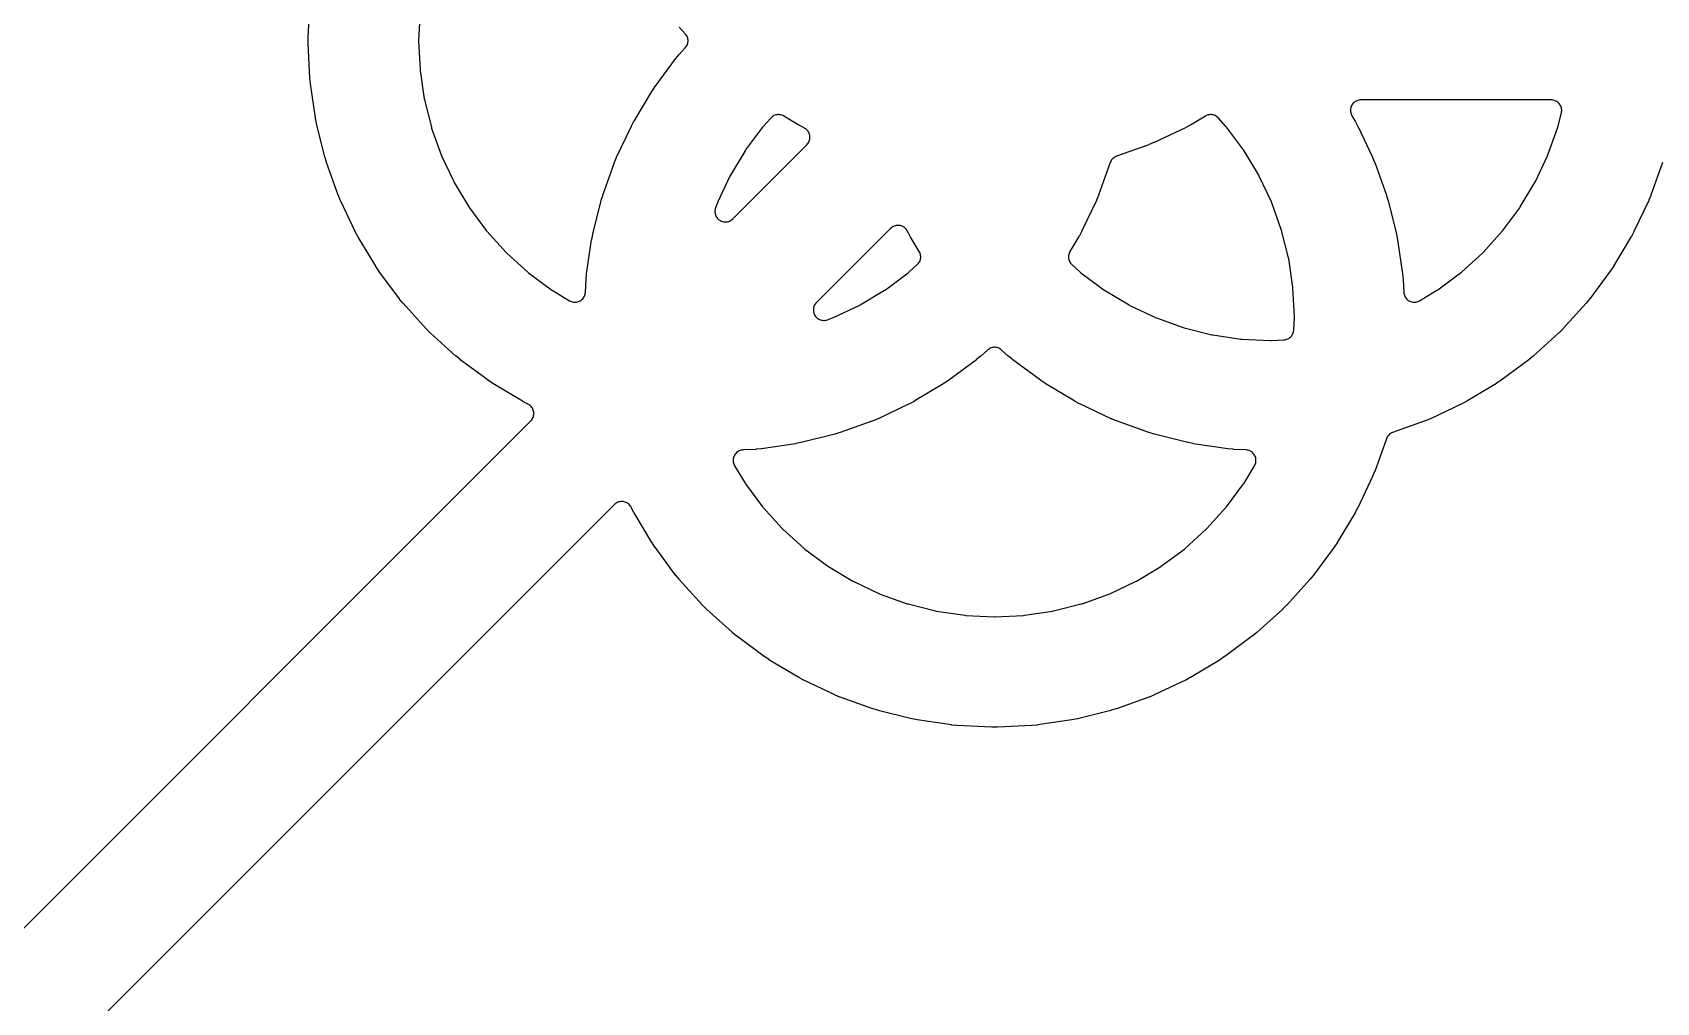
# Model space of a CAD drawing. Header units: millimetres. Extents: x -94 to 94, y -94 to 94.
# Drawn here: x -62.73 to -23.84, y -62.72 to -39.49 of the extents above; entities that cross this region are included whole.
import ezdxf

# ---------------------------------------------------------------- set-up
doc = ezdxf.new("R2010")
doc.units = ezdxf.units.MM
doc.layers.add('CUT_INNER', color=6, linetype='Continuous')

msp = doc.modelspace()

# ---------------------------------------------------------------- linework, layer by layer
at = {"layer": 'CUT_INNER'}
for points in [[(-64.295, -62.2904), (-50.7992, -48.7946), (-50.7823, -48.7759), (-50.7674, -48.7556), (-50.7546, -48.7339), (-50.7441, -48.7111), (-50.7359, -48.6873), (-50.7301, -48.6628), (-50.7268, -48.6378), (-50.7261, -48.6126), (-50.7278, -48.5875), (-50.7322, -48.5627), (-50.7389, -48.5385), (-50.7481, -48.515), (-50.7596, -48.4926), (-50.7733, -48.4715), (-50.789, -48.4518), (-50.8067, -48.4339), (-50.826, -48.4178), (-50.8469, -48.4037), (-50.8691, -48.3918), (-50.8771, -48.388), (-50.8826, -48.3853), (-50.9917, -48.327), (-50.997, -48.3239), (-51.7077, -47.898), (-51.7128, -47.8947), (-51.8157, -47.826), (-51.8207, -47.8225), (-52.4862, -47.3289), (-52.491, -47.3252), (-52.5866, -47.2467), (-52.5913, -47.2427), (-53.2051, -46.6863), (-53.2096, -46.6821), (-53.2971, -46.5946), (-53.3013, -46.5901), (-53.8577, -45.9763), (-53.8617, -45.9716), (-53.9402, -45.876), (-53.9439, -45.8712), (-54.4375, -45.2057), (-54.441, -45.2007), (-54.5097, -45.0978), (-54.513, -45.0927), (-54.9389, -44.382), (-54.942, -44.3767), (-55.0003, -44.2676), (-55.003, -44.2621), (-55.3573, -43.5132), (-55.3597, -43.5075), (-55.4071, -43.3933), (-55.4093, -43.3875), (-55.6884, -42.6075), (-55.6903, -42.6016), (-55.7262, -42.4833), (-55.7279, -42.4774), (-55.9292, -41.6737), (-55.9305, -41.6677), (-55.9547, -41.5464), (-55.9557, -41.5403), (-56.0773, -40.7208), (-56.078, -40.7147), (-56.0902, -40.5916), (-56.0906, -40.5855), (-56.1313, -39.758), (-56.1314, -39.7518), (-56.1314, -39.6282), (-56.1313, -39.622), (-56.0906, -38.7945)], [(-53.4514, -38.9985), (-53.4848, -39.6777), (-53.4848, -39.7023), (-53.4514, -40.3815), (-53.449, -40.406), (-53.3492, -41.0787), (-53.3445, -41.1027), (-53.1792, -41.7624), (-53.1721, -41.7859), (-52.943, -42.4263), (-52.9336, -42.4489), (-52.6428, -43.0637), (-52.6312, -43.0854), (-52.2816, -43.6687), (-52.268, -43.6891), (-51.8628, -44.2353), (-51.8473, -44.2543), (-51.3906, -44.7582), (-51.3732, -44.7756), (-50.8693, -45.2323), (-50.8503, -45.2478), (-50.3041, -45.653), (-50.2837, -45.6666), (-49.8687, -45.9153), (-49.8471, -45.9269), (-49.8244, -45.9363), (-49.801, -45.9434), (-49.7769, -45.9482), (-49.7525, -45.9506), (-49.728, -45.9506), (-49.7035, -45.9482), (-49.6795, -45.9434), (-49.656, -45.9363), (-49.6333, -45.9269), (-49.6117, -45.9153), (-49.5913, -45.9017), (-49.5723, -45.8861), (-49.555, -45.8688), (-49.5394, -45.8498), (-49.5258, -45.8294), (-49.5142, -45.8078), (-49.5048, -45.7851), (-49.4977, -45.7616), (-49.4929, -45.7376), (-49.4905, -45.7131), (-49.4756, -45.4095), (-49.4752, -45.4034), (-49.463, -45.2803), (-49.4623, -45.2742), (-49.3407, -44.4547), (-49.3397, -44.4486), (-49.3155, -44.3273), (-49.3142, -44.3213), (-49.1129, -43.5176), (-49.1112, -43.5117), (-49.0753, -43.3934), (-49.0734, -43.3875), (-48.7943, -42.6075), (-48.7921, -42.6017), (-48.7447, -42.4875), (-48.7423, -42.4818), (-48.388, -41.7329), (-48.3853, -41.7274), (-48.327, -41.6183), (-48.3239, -41.613), (-47.898, -40.9023), (-47.8947, -40.8972), (-47.826, -40.7943), (-47.8225, -40.7893), (-47.3289, -40.1238), (-47.3252, -40.119), (-47.2467, -40.0234), (-47.2427, -40.0187), (-47.0969, -39.8579), (-47.0813, -39.8389), (-47.0677, -39.8185), (-47.0561, -39.7969), (-47.0467, -39.7742), (-47.0396, -39.7507), (-47.0348, -39.7267), (-47.0324, -39.7023), (-47.0324, -39.6777), (-47.0348, -39.6533), (-47.0396, -39.6293), (-47.0467, -39.6058), (-47.0561, -39.5831), (-47.0677, -39.5615), (-47.0813, -39.5411), (-47.0969, -39.5221), (-47.2427, -39.3613)], [(-23.6916, -42.6075), (-23.9707, -43.3875), (-23.9729, -43.3933), (-24.0203, -43.5075), (-24.0227, -43.5132), (-24.377, -44.2621), (-24.3797, -44.2676), (-24.438, -44.3767), (-24.4411, -44.382), (-24.867, -45.0927), (-24.8703, -45.0978), (-24.939, -45.2007), (-24.9425, -45.2057), (-25.4361, -45.8712), (-25.4398, -45.876), (-25.5183, -45.9716), (-25.5223, -45.9763), (-26.0787, -46.5901), (-26.0829, -46.5946), (-26.1704, -46.6821), (-26.1749, -46.6863), (-26.7887, -47.2427), (-26.7934, -47.2467), (-26.889, -47.3252), (-26.8938, -47.3289), (-27.5593, -47.8225), (-27.5643, -47.826), (-27.6672, -47.8947), (-27.6723, -47.898), (-28.383, -48.3239), (-28.3883, -48.327), (-28.4974, -48.3853), (-28.5029, -48.388), (-29.2518, -48.7423), (-29.2575, -48.7447), (-29.3717, -48.7921), (-29.3775, -48.7943), (-30.156, -49.0729), (-30.1787, -49.0822), (-30.2003, -49.0938), (-30.2207, -49.1074), (-30.2397, -49.123), (-30.257, -49.1403), (-30.2726, -49.1593), (-30.2862, -49.1797), (-30.2978, -49.2013), (-30.3071, -49.224), (-30.5857, -50.0025), (-30.5879, -50.0083), (-30.6353, -50.1225), (-30.6377, -50.1282), (-30.992, -50.8771), (-30.9947, -50.8826), (-31.053, -50.9917), (-31.0561, -50.997), (-31.482, -51.7077), (-31.4853, -51.7128), (-31.554, -51.8157), (-31.5575, -51.8207), (-32.0511, -52.4862), (-32.0548, -52.491), (-32.1333, -52.5866), (-32.1373, -52.5913), (-32.6937, -53.2051), (-32.6979, -53.2096), (-32.7854, -53.2971), (-32.7899, -53.3013), (-33.4037, -53.8577), (-33.4084, -53.8617), (-33.504, -53.9402), (-33.5088, -53.9439), (-34.1743, -54.4375), (-34.1793, -54.441), (-34.2822, -54.5097), (-34.2873, -54.513), (-34.998, -54.9389), (-35.0033, -54.942), (-35.1124, -55.0003), (-35.1179, -55.003), (-35.8668, -55.3573), (-35.8725, -55.3597), (-35.9867, -55.4071), (-35.9925, -55.4093), (-36.7725, -55.6884), (-36.7784, -55.6903), (-36.8967, -55.7262), (-36.9026, -55.7279), (-37.7063, -55.9292), (-37.7123, -55.9305), (-37.8336, -55.9547), (-37.8397, -55.9557), (-38.6592, -56.0773), (-38.6653, -56.078), (-38.7884, -56.0902), (-38.7945, -56.0906), (-39.622, -56.1313), (-39.6282, -56.1314), (-39.7518, -56.1314), (-39.758, -56.1313), (-40.5855, -56.0906), (-40.5916, -56.0902), (-40.7147, -56.078), (-40.7208, -56.0773), (-41.5403, -55.9557), (-41.5464, -55.9547), (-41.6677, -55.9305), (-41.6737, -55.9292), (-42.4774, -55.7279), (-42.4833, -55.7262), (-42.6016, -55.6903), (-42.6075, -55.6884), (-43.3875, -55.4093), (-43.3933, -55.4071), (-43.5075, -55.3597), (-43.5132, -55.3573), (-44.2621, -55.003), (-44.2676, -55.0003), (-44.3767, -54.942), (-44.382, -54.9389), (-45.0927, -54.513), (-45.0978, -54.5097), (-45.2007, -54.441), (-45.2057, -54.4375), (-45.8712, -53.9439), (-45.876, -53.9402), (-45.9716, -53.8617), (-45.9763, -53.8577), (-46.5901, -53.3013), (-46.5946, -53.2971), (-46.6821, -53.2096), (-46.6863, -53.2051), (-47.2427, -52.5913), (-47.2467, -52.5866), (-47.3252, -52.491), (-47.3289, -52.4862), (-47.8225, -51.8207), (-47.826, -51.8157), (-47.8947, -51.7128), (-47.898, -51.7077), (-48.3239, -50.997), (-48.327, -50.9917), (-48.3853, -50.8826), (-48.388, -50.8771), (-48.3918, -50.8691), (-48.4037, -50.8469), (-48.4178, -50.826), (-48.4339, -50.8067), (-48.4518, -50.789), (-48.4715, -50.7733), (-48.4926, -50.7596), (-48.515, -50.7481), (-48.5385, -50.7389), (-48.5627, -50.7322), (-48.5875, -50.7278), (-48.6126, -50.7261), (-48.6378, -50.7268), (-48.6628, -50.7301), (-48.6873, -50.7359), (-48.7111, -50.7441), (-48.7339, -50.7546), (-48.7556, -50.7674), (-48.7759, -50.7823), (-48.7946, -50.7992), (-62.2904, -64.295)]]:
    msp.add_lwpolyline(points, dxfattribs=at)
for points in [[(-30.6353, -42.4875), (-30.5879, -42.6017), (-30.5857, -42.6075), (-30.3066, -43.3875), (-30.3047, -43.3934), (-30.2688, -43.5117), (-30.2671, -43.5176), (-30.0658, -44.3213), (-30.0645, -44.3273), (-30.0403, -44.4486), (-30.0393, -44.4547), (-29.9177, -45.2742), (-29.917, -45.2803), (-29.9048, -45.4034), (-29.9044, -45.4095), (-29.8895, -45.7131), (-29.8871, -45.7376), (-29.8823, -45.7616), (-29.8752, -45.7851), (-29.8658, -45.8078), (-29.8542, -45.8294), (-29.8406, -45.8498), (-29.825, -45.8688), (-29.8077, -45.8861), (-29.7887, -45.9017), (-29.7683, -45.9153), (-29.7467, -45.9269), (-29.724, -45.9363), (-29.7005, -45.9434), (-29.6765, -45.9482), (-29.652, -45.9506), (-29.6275, -45.9506), (-29.6031, -45.9482), (-29.579, -45.9434), (-29.5556, -45.9363), (-29.5329, -45.9269), (-29.5113, -45.9153), (-29.0963, -45.6666), (-29.0759, -45.653), (-28.5297, -45.2478), (-28.5107, -45.2323), (-28.0068, -44.7756), (-27.9894, -44.7582), (-27.5327, -44.2543), (-27.5172, -44.2353), (-27.112, -43.6891), (-27.0984, -43.6687), (-26.7488, -43.0854), (-26.7372, -43.0637), (-26.4464, -42.4489), (-26.437, -42.4263), (-26.2079, -41.7859), (-26.2008, -41.7624), (-26.1146, -41.4182), (-26.1099, -41.3948), (-26.1075, -41.3711), (-26.1073, -41.3472), (-26.1094, -41.3234), (-26.1138, -41.2999), (-26.1204, -41.2769), (-26.1292, -41.2547), (-26.14, -41.2334), (-26.1529, -41.2133), (-26.1676, -41.1945), (-26.184, -41.1771), (-26.202, -41.1614), (-26.2214, -41.1475), (-26.2421, -41.1355), (-26.2638, -41.1256), (-26.2864, -41.1177), (-26.3096, -41.1121), (-26.3332, -41.1086), (-26.3571, -41.1075), (-30.9177, -41.1075), (-30.9417, -41.1086), (-30.9654, -41.1121), (-30.9887, -41.1178), (-31.0113, -41.1257), (-31.0331, -41.1357), (-31.0538, -41.1478), (-31.0733, -41.1618), (-31.0913, -41.1776), (-31.1078, -41.1951), (-31.1224, -41.214), (-31.1352, -41.2343), (-31.146, -41.2557), (-31.1548, -41.278), (-31.1613, -41.3011), (-31.1656, -41.3247), (-31.1676, -41.3486), (-31.1673, -41.3726), (-31.1647, -41.3964), (-31.1598, -41.4199), (-31.1527, -41.4428), (-31.1435, -41.4649), (-31.1322, -41.486), (-31.0561, -41.613), (-31.053, -41.6183), (-30.9947, -41.7274), (-30.992, -41.7329), (-30.6377, -42.4818)], [(-46.3803, -43.7186), (-46.3851, -43.7422), (-46.3876, -43.7662), (-46.3877, -43.7903), (-46.3855, -43.8143), (-46.3811, -43.8379), (-46.3743, -43.8611), (-46.3654, -43.8834), (-46.3544, -43.9049), (-46.3413, -43.9251), (-46.3264, -43.944), (-46.3097, -43.9614), (-46.2914, -43.9771), (-46.2717, -43.991), (-46.2507, -44.0028), (-46.2287, -44.0127), (-46.2059, -44.0203), (-46.1824, -44.0258), (-46.1585, -44.0289), (-46.1344, -44.0297), (-46.1104, -44.0282), (-46.0866, -44.0244), (-46.0633, -44.0183), (-46.0407, -44.01), (-46.0189, -43.9996), (-45.9983, -43.9871), (-45.979, -43.9727), (-45.9612, -43.9565), (-44.1842, -42.1796), (-44.1673, -42.1609), (-44.1524, -42.1406), (-44.1396, -42.1189), (-44.1291, -42.0961), (-44.1209, -42.0723), (-44.1151, -42.0478), (-44.1118, -42.0228), (-44.1111, -41.9976), (-44.1128, -41.9725), (-44.1172, -41.9477), (-44.1239, -41.9235), (-44.1331, -41.9), (-44.1446, -41.8776), (-44.1583, -41.8565), (-44.174, -41.8368), (-44.1917, -41.8189), (-44.211, -41.8028), (-44.2319, -41.7887), (-44.2541, -41.7768), (-44.2621, -41.773), (-44.2676, -41.7703), (-44.3767, -41.712), (-44.382, -41.7089), (-44.7383, -41.4954), (-44.76, -41.4838), (-44.7826, -41.4744), (-44.8061, -41.4673), (-44.8302, -41.4625), (-44.8546, -41.4601), (-44.8791, -41.4601), (-44.9036, -41.4625), (-44.9276, -41.4673), (-44.9511, -41.4744), (-44.9738, -41.4838), (-44.9954, -41.4954), (-45.0158, -41.509), (-45.0348, -41.5246), (-45.0521, -41.5419), (-45.2323, -41.7407), (-45.2478, -41.7597), (-45.653, -42.3059), (-45.6666, -42.3263), (-46.0162, -42.9096), (-46.0278, -42.9313), (-46.3186, -43.5461), (-46.328, -43.5687), (-46.3733, -43.6955)], [(-36.7937, -42.4672), (-36.8153, -42.4788), (-36.8357, -42.4924), (-36.8547, -42.508), (-36.872, -42.5253), (-36.8876, -42.5443), (-36.9012, -42.5647), (-36.9128, -42.5863), (-36.9221, -42.609), (-37.2007, -43.3875), (-37.2029, -43.3933), (-37.2503, -43.5075), (-37.2527, -43.5132), (-37.607, -44.2621), (-37.6097, -44.2676), (-37.668, -44.3767), (-37.6711, -44.382), (-37.8846, -44.7383), (-37.8962, -44.76), (-37.9056, -44.7826), (-37.9127, -44.8061), (-37.9175, -44.8302), (-37.9199, -44.8546), (-37.9199, -44.8791), (-37.9175, -44.9036), (-37.9127, -44.9276), (-37.9056, -44.9511), (-37.8962, -44.9738), (-37.8846, -44.9954), (-37.871, -45.0158), (-37.8554, -45.0348), (-37.8381, -45.0521), (-37.6393, -45.2323), (-37.6203, -45.2478), (-37.0741, -45.653), (-37.0537, -45.6666), (-36.4704, -46.0162), (-36.4487, -46.0278), (-35.8339, -46.3186), (-35.8113, -46.328), (-35.1709, -46.5571), (-35.1474, -46.5642), (-34.4877, -46.7295), (-34.4637, -46.7342), (-33.791, -46.834), (-33.7665, -46.8364), (-33.0873, -46.8698), (-33.0627, -46.8698), (-32.7624, -46.855), (-32.738, -46.8526), (-32.7139, -46.8479), (-32.6904, -46.8407), (-32.6678, -46.8313), (-32.6461, -46.8198), (-32.6257, -46.8061), (-32.6068, -46.7906), (-32.5894, -46.7732), (-32.5739, -46.7543), (-32.5602, -46.7339), (-32.5487, -46.7122), (-32.5393, -46.6896), (-32.5321, -46.6661), (-32.5274, -46.642), (-32.525, -46.6176), (-32.5102, -46.3173), (-32.5102, -46.2927), (-32.5436, -45.6135), (-32.546, -45.589), (-32.6458, -44.9163), (-32.6505, -44.8923), (-32.8158, -44.2326), (-32.8229, -44.2091), (-33.052, -43.5687), (-33.0614, -43.5461), (-33.3522, -42.9313), (-33.3638, -42.9096), (-33.7134, -42.3263), (-33.727, -42.3059), (-34.1322, -41.7597), (-34.1477, -41.7407), (-34.3279, -41.5419), (-34.3452, -41.5246), (-34.3642, -41.509), (-34.3846, -41.4954), (-34.4062, -41.4838), (-34.4289, -41.4744), (-34.4524, -41.4673), (-34.4764, -41.4625), (-34.5009, -41.4601), (-34.5254, -41.4601), (-34.5498, -41.4625), (-34.5739, -41.4673), (-34.5974, -41.4744), (-34.62, -41.4838), (-34.6417, -41.4954), (-34.998, -41.7089), (-35.0033, -41.712), (-35.1124, -41.7703), (-35.1179, -41.773), (-35.8668, -42.1273), (-35.8725, -42.1297), (-35.9867, -42.1771), (-35.9925, -42.1793), (-36.771, -42.4579)], [(-43.9727, -45.979), (-43.9871, -45.9983), (-43.9996, -46.0189), (-44.01, -46.0407), (-44.0183, -46.0633), (-44.0244, -46.0866), (-44.0282, -46.1104), (-44.0297, -46.1344), (-44.0289, -46.1585), (-44.0258, -46.1824), (-44.0203, -46.2059), (-44.0127, -46.2287), (-44.0028, -46.2507), (-43.991, -46.2717), (-43.9771, -46.2914), (-43.9614, -46.3097), (-43.944, -46.3264), (-43.9251, -46.3413), (-43.9049, -46.3544), (-43.8834, -46.3654), (-43.8611, -46.3743), (-43.8379, -46.3811), (-43.8143, -46.3855), (-43.7903, -46.3877), (-43.7662, -46.3876), (-43.7422, -46.3851), (-43.7186, -46.3803), (-43.6955, -46.3733), (-43.5687, -46.328), (-43.5461, -46.3186), (-42.9313, -46.0278), (-42.9096, -46.0162), (-42.3263, -45.6666), (-42.3059, -45.653), (-41.7597, -45.2478), (-41.7407, -45.2323), (-41.5419, -45.0521), (-41.5246, -45.0348), (-41.509, -45.0158), (-41.4954, -44.9954), (-41.4838, -44.9738), (-41.4744, -44.9511), (-41.4673, -44.9276), (-41.4625, -44.9036), (-41.4601, -44.8791), (-41.4601, -44.8546), (-41.4625, -44.8302), (-41.4673, -44.8061), (-41.4744, -44.7826), (-41.4838, -44.76), (-41.4954, -44.7383), (-41.7089, -44.382), (-41.712, -44.3767), (-41.7703, -44.2676), (-41.773, -44.2621), (-41.7768, -44.2541), (-41.7887, -44.2319), (-41.8028, -44.211), (-41.8189, -44.1917), (-41.8368, -44.174), (-41.8565, -44.1583), (-41.8776, -44.1446), (-41.9, -44.1331), (-41.9235, -44.1239), (-41.9477, -44.1172), (-41.9725, -44.1128), (-41.9976, -44.1111), (-42.0228, -44.1118), (-42.0478, -44.1151), (-42.0723, -44.1209), (-42.0961, -44.1291), (-42.1189, -44.1396), (-42.1406, -44.1524), (-42.1609, -44.1673), (-42.1796, -44.1842), (-43.9565, -45.9612)], [(-45.7376, -49.4929), (-45.7616, -49.4977), (-45.7851, -49.5048), (-45.8078, -49.5142), (-45.8294, -49.5258), (-45.8498, -49.5394), (-45.8688, -49.555), (-45.8861, -49.5723), (-45.9017, -49.5913), (-45.9153, -49.6117), (-45.9269, -49.6333), (-45.9363, -49.656), (-45.9434, -49.6795), (-45.9482, -49.7035), (-45.9506, -49.728), (-45.9506, -49.7525), (-45.9482, -49.7769), (-45.9434, -49.801), (-45.9363, -49.8244), (-45.9269, -49.8471), (-45.9153, -49.8687), (-45.6666, -50.2837), (-45.653, -50.3041), (-45.2478, -50.8503), (-45.2323, -50.8693), (-44.7756, -51.3732), (-44.7582, -51.3906), (-44.2543, -51.8473), (-44.2353, -51.8628), (-43.6891, -52.268), (-43.6687, -52.2816), (-43.0854, -52.6312), (-43.0637, -52.6428), (-42.4489, -52.9336), (-42.4263, -52.943), (-41.7859, -53.1721), (-41.7624, -53.1792), (-41.1027, -53.3445), (-41.0787, -53.3492), (-40.406, -53.449), (-40.3815, -53.4514), (-39.7023, -53.4848), (-39.6777, -53.4848), (-38.9985, -53.4514), (-38.974, -53.449), (-38.3013, -53.3492), (-38.2773, -53.3445), (-37.6176, -53.1792), (-37.5941, -53.1721), (-36.9537, -52.943), (-36.9311, -52.9336), (-36.3163, -52.6428), (-36.2946, -52.6312), (-35.7113, -52.2816), (-35.6909, -52.268), (-35.1447, -51.8628), (-35.1257, -51.8473), (-34.6218, -51.3906), (-34.6044, -51.3732), (-34.1477, -50.8693), (-34.1322, -50.8503), (-33.727, -50.3041), (-33.7134, -50.2837), (-33.4647, -49.8687), (-33.4531, -49.8471), (-33.4437, -49.8244), (-33.4366, -49.801), (-33.4318, -49.7769), (-33.4294, -49.7525), (-33.4294, -49.728), (-33.4318, -49.7035), (-33.4366, -49.6795), (-33.4437, -49.656), (-33.4531, -49.6333), (-33.4647, -49.6117), (-33.4783, -49.5913), (-33.4939, -49.5723), (-33.5112, -49.555), (-33.5302, -49.5394), (-33.5506, -49.5258), (-33.5722, -49.5142), (-33.5949, -49.5048), (-33.6184, -49.4977), (-33.6424, -49.4929), (-33.6669, -49.4905), (-33.9705, -49.4756), (-33.9766, -49.4752), (-34.0997, -49.463), (-34.1058, -49.4623), (-34.9253, -49.3407), (-34.9314, -49.3397), (-35.0527, -49.3155), (-35.0587, -49.3142), (-35.8624, -49.1129), (-35.8683, -49.1112), (-35.9866, -49.0753), (-35.9925, -49.0734), (-36.7725, -48.7943), (-36.7783, -48.7921), (-36.8925, -48.7447), (-36.8982, -48.7423), (-37.6471, -48.388), (-37.6526, -48.3853), (-37.7617, -48.327), (-37.767, -48.3239), (-38.4777, -47.898), (-38.4828, -47.8947), (-38.5857, -47.826), (-38.5907, -47.8225), (-39.2562, -47.3289), (-39.261, -47.3252), (-39.3566, -47.2467), (-39.3613, -47.2427), (-39.5221, -47.0969), (-39.5411, -47.0813), (-39.5615, -47.0677), (-39.5831, -47.0561), (-39.6058, -47.0467), (-39.6293, -47.0396), (-39.6533, -47.0348), (-39.6777, -47.0324), (-39.7023, -47.0324), (-39.7267, -47.0348), (-39.7507, -47.0396), (-39.7742, -47.0467), (-39.7969, -47.0561), (-39.8185, -47.0677), (-39.8389, -47.0813), (-39.8579, -47.0969), (-40.0187, -47.2427), (-40.0234, -47.2467), (-40.119, -47.3252), (-40.1238, -47.3289), (-40.7893, -47.8225), (-40.7943, -47.826), (-40.8972, -47.8947), (-40.9023, -47.898), (-41.613, -48.3239), (-41.6183, -48.327), (-41.7274, -48.3853), (-41.7329, -48.388), (-42.4818, -48.7423), (-42.4875, -48.7447), (-42.6017, -48.7921), (-42.6075, -48.7943), (-43.3875, -49.0734), (-43.3934, -49.0753), (-43.5117, -49.1112), (-43.5176, -49.1129), (-44.3213, -49.3142), (-44.3273, -49.3155), (-44.4486, -49.3397), (-44.4547, -49.3407), (-45.2742, -49.4623), (-45.2803, -49.463), (-45.4034, -49.4752), (-45.4095, -49.4756), (-45.7131, -49.4905)]]:
    msp.add_lwpolyline(points, close=True, dxfattribs=at)

doc.saveas('drawing.dxf')
